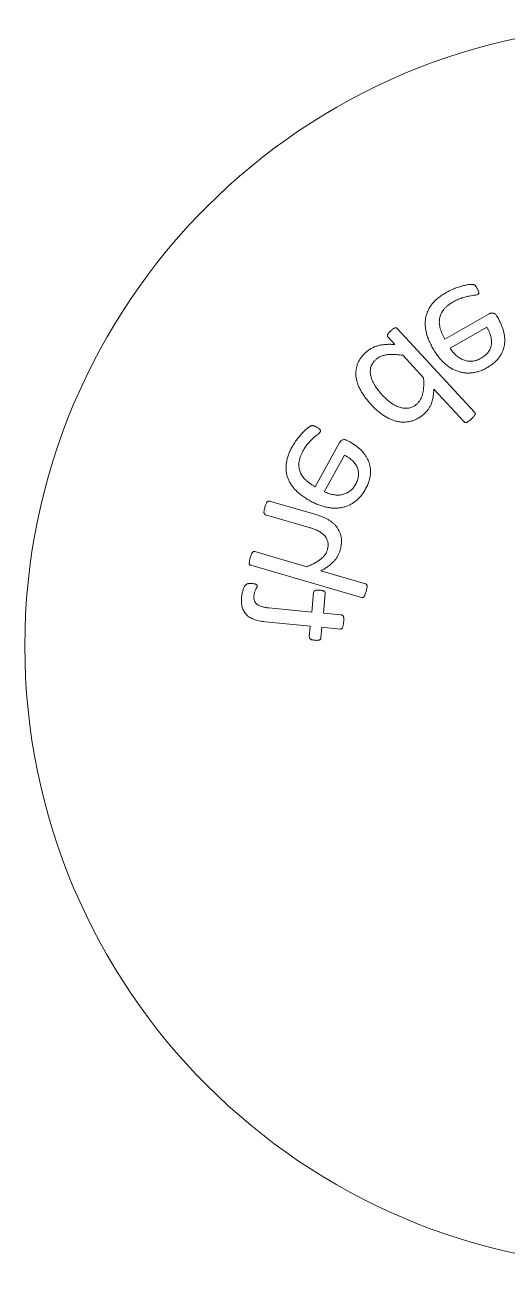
# Model space of a CAD drawing. Header units: inches. Extents: x 0 to 26.9, y 0 to 19.8.
# Drawn here: x 12.922 to 13.738, y 2.485 to 4.585 of the extents above; entities that cross this region are included whole.
import ezdxf

# ---------------------------------------------------------------- set-up
doc = ezdxf.new("R2010")
doc.units = ezdxf.units.IN
doc.header["$MEASUREMENT"] = 0

msp = doc.modelspace()

# ---------------------------------------------------------------- linework, layer by layer
at = {"color": 1, "linetype": 'Continuous', "lineweight": 15}
for p, q in [((13.7075, 4.0962), (13.6327, 4.0532)), ((13.723, 4.088), (13.7208, 4.0918)), ((13.5365, 4.0569), (13.5482, 4.0443)), ((13.6829, 3.9298), (13.5521, 4.0714)), ((13.6416, 4.0379), (13.7034, 4.0735)), ((13.5613, 4.0261), (13.5966, 3.9878)), ((13.6139, 3.9691), (13.6653, 3.9135)), ((13.4547, 3.8786), (13.4133, 3.804)), ((13.4722, 3.8796), (13.4684, 3.8817)), ((13.4287, 3.7955), (13.4629, 3.8573)), ((13.4128, 3.7573), (13.3361, 3.7796)), ((13.3294, 3.7565), (13.4032, 3.7351)), ((13.3994, 3.6686), (13.3112, 3.6942)), ((13.3045, 3.6711), (13.4916, 3.6166)), ((13.4984, 3.6398), (13.4229, 3.6617)), ((13.4106, 3.6253), (13.4074, 3.592)), ((13.4271, 3.5901), (13.4304, 3.6234)), ((13.4074, 3.592), (13.3351, 3.5991)), ((13.3293, 3.5756), (13.4051, 3.5682)), ((13.4579, 3.5871), (13.4271, 3.5901)), ((13.4051, 3.5682), (13.4033, 3.5501)), ((13.4231, 3.5483), (13.4248, 3.5663)), ((13.4248, 3.5663), (13.4556, 3.5633))]:
    msp.add_line(p, q, dxfattribs=at)
at = {"color": 7, "linetype": 'Continuous', "lineweight": 15}
msp.add_circle((13.9724, 3.5347), 1.05, dxfattribs=at)
at = {"color": 1, "linetype": 'Continuous', "lineweight": 15}
for points, knots in [([(13.6873, 4.139), (13.6869, 4.1395), (13.6864, 4.1405), (13.6855, 4.1418), (13.6847, 4.1428), (13.684, 4.1438), (13.6832, 4.1445), (13.6823, 4.1452), (13.6814, 4.1456), (13.6805, 4.1459), (13.6794, 4.146), (13.6783, 4.146), (13.6767, 4.146), (13.6739, 4.1457), (13.6697, 4.1452), (13.6639, 4.1438), (13.6572, 4.1419), (13.6498, 4.1393), (13.6419, 4.136), (13.6368, 4.1332), (13.6341, 4.1317)], [0, 0, 0, 0, 0.0307472, 0.055923, 0.0781928, 0.0985572, 0.1173522, 0.1342296, 0.1518353, 0.1704733, 0.1839133, 0.2032272, 0.2298073, 0.2628662, 0.3456418, 0.4465068, 0.5654172, 0.6996602, 0.8458683, 1, 1, 1, 1]), ([(13.6885, 4.1289), (13.6888, 4.1291), (13.6893, 4.1295), (13.6899, 4.1303), (13.6901, 4.1312), (13.6902, 4.1323), (13.6898, 4.1336), (13.6893, 4.1352), (13.6884, 4.137), (13.6877, 4.1383), (13.6873, 4.139)], [0, 0, 0, 0, 0.08218, 0.166459, 0.252531, 0.342974, 0.459006, 0.605081, 0.786047, 1, 1, 1, 1]), ([(13.6341, 4.1317), (13.6319, 4.1304), (13.6275, 4.1277), (13.6215, 4.1233), (13.6162, 4.1187), (13.6117, 4.1138), (13.6079, 4.1086), (13.6047, 4.1033), (13.6023, 4.0976), (13.6005, 4.0917), (13.5995, 4.0856), (13.5992, 4.0793), (13.5997, 4.0727), (13.6009, 4.0659), (13.6027, 4.0589), (13.6054, 4.0517), (13.6088, 4.0443), (13.6115, 4.0394), (13.6129, 4.0368)], [0, 0, 0, 0, 0.070515, 0.137291, 0.200123, 0.260072, 0.317387, 0.373161, 0.427783, 0.482363, 0.537759, 0.594403, 0.653271, 0.714863, 0.780044, 0.848777, 0.922077, 1, 1, 1, 1]), ([(13.646, 4.116), (13.6486, 4.1174), (13.6536, 4.1201), (13.661, 4.1229), (13.6677, 4.125), (13.6736, 4.1263), (13.6787, 4.1271), (13.6829, 4.1277), (13.6861, 4.128), (13.6878, 4.1286), (13.6885, 4.1289)], [0, 0, 0, 0, 0.197945, 0.3748142, 0.5308249, 0.6671241, 0.7827857, 0.877553, 0.9494442, 1, 1, 1, 1]), ([(13.6327, 4.0532), (13.6319, 4.0548), (13.6302, 4.0578), (13.628, 4.0624), (13.6262, 4.0669), (13.6248, 4.0713), (13.6238, 4.0756), (13.6232, 4.0798), (13.6232, 4.084), (13.6236, 4.0881), (13.6245, 4.0921), (13.626, 4.0959), (13.6279, 4.0996), (13.6304, 4.1032), (13.6334, 4.1067), (13.637, 4.11), (13.6413, 4.1131), (13.6444, 4.115), (13.646, 4.116)], [0, 0, 0, 0, 0.0726293, 0.1414896, 0.2068079, 0.2692418, 0.3291663, 0.3866467, 0.4429457, 0.4981029, 0.553158, 0.608182, 0.6648886, 0.723486, 0.7853463, 0.8514821, 0.922657, 1, 1, 1, 1]), ([(13.7208, 4.0918), (13.7204, 4.0925), (13.7195, 4.0939), (13.7179, 4.0956), (13.7162, 4.0969), (13.7144, 4.0974), (13.7125, 4.0976), (13.7108, 4.0975), (13.709, 4.097), (13.708, 4.0965), (13.7075, 4.0962)], [0, 0, 0, 0, 0.165449, 0.3115916, 0.4362756, 0.5549059, 0.6697891, 0.7784082, 0.8891548, 1, 1, 1, 1]), ([(13.704, 4.0052), (13.7061, 4.0065), (13.7102, 4.009), (13.7158, 4.0132), (13.7205, 4.0177), (13.7244, 4.0225), (13.7276, 4.0274), (13.7301, 4.0325), (13.732, 4.0378), (13.7333, 4.0431), (13.7339, 4.0486), (13.734, 4.0541), (13.7334, 4.0597), (13.7323, 4.0654), (13.7307, 4.0711), (13.7286, 4.0768), (13.726, 4.0824), (13.724, 4.0861), (13.723, 4.088)], [0, 0, 0, 0, 0.077513, 0.149597, 0.217024, 0.280395, 0.341199, 0.39982, 0.457029, 0.513845, 0.570265, 0.627662, 0.68592, 0.745753, 0.807349, 0.869857, 0.93419, 1, 1, 1, 1]), ([(13.5414, 4.0676), (13.5407, 4.067), (13.5395, 4.0658), (13.538, 4.0641), (13.5368, 4.0626), (13.536, 4.0612), (13.5355, 4.06), (13.5355, 4.0588), (13.5358, 4.0578), (13.5363, 4.0572), (13.5365, 4.0569)], [0, 0, 0, 0, 0.210734, 0.385192, 0.53369, 0.651899, 0.751295, 0.83416, 0.915763, 1, 1, 1, 1]), ([(13.5521, 4.0714), (13.5519, 4.0716), (13.5513, 4.0721), (13.5504, 4.0726), (13.5493, 4.0727), (13.548, 4.0724), (13.5467, 4.0717), (13.5451, 4.0707), (13.5433, 4.0693), (13.5421, 4.0682), (13.5414, 4.0676)], [0, 0, 0, 0, 0.087672, 0.168422, 0.249955, 0.345621, 0.462764, 0.60817, 0.786192, 1, 1, 1, 1]), ([(13.7034, 4.0735), (13.7042, 4.0721), (13.7057, 4.0696), (13.7076, 4.0656), (13.7091, 4.0617), (13.7103, 4.0579), (13.711, 4.0542), (13.7114, 4.0505), (13.7115, 4.0469), (13.7111, 4.0434), (13.7103, 4.04), (13.7091, 4.0368), (13.7076, 4.0338), (13.7056, 4.0308), (13.7032, 4.0281), (13.7004, 4.0256), (13.6972, 4.0231), (13.6949, 4.0217), (13.6936, 4.021)], [0, 0, 0, 0, 0.075332, 0.147416, 0.215795, 0.280739, 0.342785, 0.402389, 0.461251, 0.518468, 0.575423, 0.631264, 0.687123, 0.744479, 0.80417, 0.865591, 0.930504, 1, 1, 1, 1]), ([(13.5482, 4.0443), (13.5457, 4.0444), (13.5409, 4.0447), (13.5338, 4.0446), (13.5271, 4.0439), (13.5207, 4.0427), (13.5147, 4.0409), (13.509, 4.0382), (13.5035, 4.0349), (13.5003, 4.0321), (13.4987, 4.0307)], [0, 0, 0, 0, 0.140073, 0.273399, 0.400015, 0.522459, 0.64082, 0.759261, 0.877949, 1, 1, 1, 1]), ([(13.6129, 4.0368), (13.6143, 4.0345), (13.617, 4.0298), (13.6217, 4.0235), (13.6265, 4.0177), (13.6317, 4.0126), (13.637, 4.0081), (13.6426, 4.0044), (13.6483, 4.0013), (13.6542, 3.9989), (13.6602, 3.9973), (13.6663, 3.9962), (13.6725, 3.996), (13.6788, 3.9963), (13.6851, 3.9975), (13.6915, 3.9992), (13.6978, 4.0018), (13.7019, 4.004), (13.704, 4.0052)], [0, 0, 0, 0, 0.075908, 0.148145, 0.217071, 0.283639, 0.347419, 0.408476, 0.46783, 0.525772, 0.582556, 0.639118, 0.69572, 0.753633, 0.812573, 0.872701, 0.935273, 1, 1, 1, 1]), ([(13.6936, 4.021), (13.6924, 4.0203), (13.6899, 4.019), (13.686, 4.0175), (13.6822, 4.0164), (13.6784, 4.016), (13.6747, 4.0159), (13.6711, 4.0163), (13.6676, 4.017), (13.6642, 4.0182), (13.6609, 4.0196), (13.6577, 4.0214), (13.6546, 4.0235), (13.6506, 4.0267), (13.646, 4.0314), (13.6431, 4.0357), (13.6416, 4.0379)], [0, 0, 0, 0, 0.071404, 0.138153, 0.202488, 0.264413, 0.325132, 0.384786, 0.442773, 0.501146, 0.560107, 0.619355, 0.680157, 0.743002, 0.871173, 1, 1, 1, 1]), ([(13.4987, 4.0307), (13.497, 4.0291), (13.4938, 4.026), (13.4898, 4.0208), (13.4867, 4.0155), (13.4844, 4.0101), (13.4829, 4.0046), (13.4821, 3.999), (13.4819, 3.9934), (13.4826, 3.9878), (13.4838, 3.9821), (13.4856, 3.9764), (13.488, 3.9707), (13.491, 3.9651), (13.4945, 3.9595), (13.4984, 3.954), (13.5026, 3.9486), (13.5057, 3.9451), (13.5073, 3.9434)], [0, 0, 0, 0, 0.069587, 0.135032, 0.196332, 0.255177, 0.312598, 0.36866, 0.424696, 0.48161, 0.539526, 0.599453, 0.661149, 0.725887, 0.792602, 0.860079, 0.929144, 1, 1, 1, 1]), ([(13.5272, 3.9583), (13.525, 3.9607), (13.5207, 3.9656), (13.5161, 3.9721), (13.5128, 3.9773), (13.5107, 3.9813), (13.509, 3.9853), (13.5077, 3.9892), (13.5069, 3.9932), (13.5064, 3.9971), (13.5065, 4.0009), (13.507, 4.0047), (13.5081, 4.0085), (13.51, 4.012), (13.5124, 4.0155), (13.5145, 4.0175), (13.5156, 4.0185)], [0, 0, 0, 0, 0.1414243, 0.2801956, 0.3476999, 0.4125599, 0.4751767, 0.5354184, 0.593548, 0.6501799, 0.7058938, 0.7610226, 0.8166804, 0.874134, 0.9346958, 1, 1, 1, 1]), ([(13.5156, 4.0185), (13.5168, 4.0196), (13.5192, 4.0216), (13.5233, 4.024), (13.5279, 4.0257), (13.533, 4.027), (13.5389, 4.0276), (13.5456, 4.0277), (13.5532, 4.0272), (13.5585, 4.0264), (13.5613, 4.0261)], [0, 0, 0, 0, 0.098458, 0.195111, 0.294705, 0.404303, 0.52686, 0.664891, 0.82204, 1, 1, 1, 1]), ([(13.5966, 3.9878), (13.5968, 3.9853), (13.597, 3.9806), (13.5969, 3.9737), (13.5964, 3.9675), (13.5954, 3.9618), (13.5939, 3.9566), (13.5918, 3.9519), (13.5891, 3.9477), (13.5868, 3.9453), (13.5857, 3.9442)], [0, 0, 0, 0, 0.159676, 0.3063502, 0.4407416, 0.5645087, 0.6799297, 0.7892821, 0.8950569, 1, 1, 1, 1]), ([(13.5982, 3.9277), (13.5995, 3.929), (13.6022, 3.9316), (13.6055, 3.936), (13.6082, 3.9406), (13.6103, 3.9456), (13.6118, 3.9509), (13.6129, 3.9566), (13.6137, 3.9627), (13.6139, 3.9669), (13.6139, 3.9691)], [0, 0, 0, 0, 0.122793, 0.241787, 0.359271, 0.476697, 0.596409, 0.722983, 0.857274, 1, 1, 1, 1]), ([(13.5857, 3.9442), (13.5846, 3.9432), (13.5824, 3.9414), (13.5789, 3.9393), (13.5752, 3.9377), (13.5714, 3.9368), (13.5676, 3.9365), (13.5637, 3.9366), (13.5598, 3.9371), (13.556, 3.9382), (13.5521, 3.9396), (13.5483, 3.9414), (13.5445, 3.9436), (13.5396, 3.947), (13.5336, 3.9517), (13.5293, 3.9561), (13.5272, 3.9583)], [0, 0, 0, 0, 0.0647233, 0.1261715, 0.1845611, 0.2416349, 0.2987624, 0.3558075, 0.4135305, 0.4727731, 0.5339542, 0.5961213, 0.6605306, 0.7272878, 0.8632474, 1, 1, 1, 1]), ([(13.5073, 3.9434), (13.5091, 3.9414), (13.5128, 3.9375), (13.5186, 3.9323), (13.5244, 3.9276), (13.5303, 3.9236), (13.5362, 3.9201), (13.5422, 3.9173), (13.548, 3.9152), (13.5539, 3.9138), (13.5598, 3.913), (13.5656, 3.913), (13.5713, 3.9136), (13.5769, 3.9149), (13.5825, 3.917), (13.5879, 3.9198), (13.5932, 3.9234), (13.5965, 3.9263), (13.5982, 3.9277)], [0, 0, 0, 0, 0.078451, 0.15297, 0.224685, 0.293337, 0.358741, 0.42096, 0.480879, 0.538599, 0.594848, 0.649939, 0.704619, 0.760135, 0.816679, 0.874912, 0.935742, 1, 1, 1, 1]), ([(13.6772, 3.9182), (13.678, 3.9189), (13.6794, 3.9203), (13.6812, 3.9223), (13.6824, 3.924), (13.6833, 3.9254), (13.6838, 3.9267), (13.6839, 3.9279), (13.6835, 3.929), (13.6831, 3.9295), (13.6829, 3.9298)], [0, 0, 0, 0, 0.23025, 0.416705, 0.56253, 0.680689, 0.771283, 0.85333, 0.928331, 1, 1, 1, 1]), ([(13.4157, 3.9046), (13.4152, 3.9049), (13.4142, 3.9054), (13.4129, 3.9061), (13.4116, 3.9065), (13.4106, 3.907), (13.4095, 3.9072), (13.4085, 3.9073), (13.4074, 3.9072), (13.4065, 3.907), (13.4055, 3.9066), (13.4046, 3.906), (13.4032, 3.9052), (13.401, 3.9035), (13.3977, 3.9009), (13.3935, 3.8967), (13.3888, 3.8917), (13.3839, 3.8857), (13.3788, 3.8789), (13.3759, 3.8739), (13.3744, 3.8713)], [0, 0, 0, 0, 0.030773, 0.056372, 0.078523, 0.098016, 0.116297, 0.134171, 0.151675, 0.170354, 0.183828, 0.203026, 0.229607, 0.262907, 0.346247, 0.447325, 0.565898, 0.699688, 0.846123, 1, 1, 1, 1]), ([(13.6653, 3.9135), (13.6655, 3.9133), (13.666, 3.9128), (13.667, 3.9123), (13.6682, 3.9123), (13.6696, 3.9127), (13.6711, 3.9135), (13.6729, 3.9146), (13.675, 3.9162), (13.6764, 3.9175), (13.6772, 3.9182)], [0, 0, 0, 0, 0.072383, 0.144179, 0.22392, 0.321918, 0.442898, 0.591954, 0.772279, 1, 1, 1, 1]), ([(13.3925, 3.864), (13.3933, 3.8653), (13.3947, 3.8679), (13.397, 3.8715), (13.3994, 3.8747), (13.4025, 3.8786), (13.4063, 3.8827), (13.4106, 3.8869), (13.4146, 3.8902), (13.4178, 3.8928), (13.4204, 3.8947), (13.4215, 3.8961), (13.4219, 3.8967)], [0, 0, 0, 0, 0.10221, 0.197899, 0.289081, 0.375487, 0.531889, 0.66805, 0.783007, 0.877927, 0.94957, 1, 1, 1, 1]), ([(13.4219, 3.8967), (13.4221, 3.897), (13.4224, 3.8976), (13.4224, 3.8986), (13.4222, 3.8995), (13.4216, 3.9005), (13.4207, 3.9014), (13.4194, 3.9024), (13.4177, 3.9035), (13.4164, 3.9042), (13.4157, 3.9046)], [0, 0, 0, 0, 0.085391, 0.170783, 0.255914, 0.348294, 0.462185, 0.609385, 0.786669, 1, 1, 1, 1]), ([(13.3744, 3.8713), (13.3732, 3.869), (13.3708, 3.8645), (13.3681, 3.8577), (13.3659, 3.8511), (13.3646, 3.8446), (13.3639, 3.8383), (13.364, 3.8321), (13.3648, 3.8261), (13.3664, 3.8202), (13.3686, 3.8145), (13.3716, 3.809), (13.3753, 3.8036), (13.3798, 3.7985), (13.3849, 3.7935), (13.3909, 3.7888), (13.3975, 3.7841), (13.4023, 3.7813), (13.4048, 3.7799)], [0, 0, 0, 0, 0.07071, 0.137377, 0.200089, 0.260129, 0.317563, 0.373179, 0.428151, 0.482594, 0.537912, 0.594353, 0.653094, 0.714837, 0.780112, 0.848899, 0.922145, 1, 1, 1, 1]), ([(13.4133, 3.804), (13.4118, 3.8049), (13.4088, 3.8066), (13.4046, 3.8094), (13.4008, 3.8123), (13.3973, 3.8153), (13.3942, 3.8184), (13.3916, 3.8217), (13.3894, 3.8252), (13.3877, 3.8289), (13.3865, 3.8327), (13.3857, 3.8367), (13.3855, 3.8409), (13.3857, 3.8452), (13.3865, 3.8497), (13.388, 3.8543), (13.39, 3.8592), (13.3917, 3.8624), (13.3925, 3.864)], [0, 0, 0, 0, 0.072308, 0.140968, 0.206716, 0.269056, 0.328897, 0.386436, 0.442491, 0.497749, 0.552418, 0.608084, 0.664594, 0.723378, 0.784781, 0.85128, 0.922687, 1, 1, 1, 1]), ([(13.4684, 3.8817), (13.4676, 3.8821), (13.4661, 3.8828), (13.4639, 3.8834), (13.4618, 3.8836), (13.4594, 3.8831), (13.4567, 3.8815), (13.4554, 3.8796), (13.4547, 3.8786)], [0, 0, 0, 0, 0.16577, 0.31061, 0.437821, 0.55696, 0.7808, 1, 1, 1, 1]), ([(13.4982, 3.7996), (13.4994, 3.8018), (13.5016, 3.806), (13.5041, 3.8125), (13.5059, 3.8187), (13.5067, 3.8247), (13.5069, 3.8306), (13.5065, 3.8362), (13.5054, 3.8416), (13.5038, 3.8468), (13.5015, 3.8517), (13.4987, 3.8564), (13.4954, 3.8609), (13.4915, 3.8652), (13.4873, 3.8692), (13.4826, 3.8729), (13.4775, 3.8764), (13.474, 3.8785), (13.4722, 3.8796)], [0, 0, 0, 0, 0.077552, 0.149759, 0.217153, 0.280888, 0.34147, 0.400008, 0.457001, 0.513809, 0.57074, 0.62762, 0.686011, 0.746035, 0.807665, 0.870323, 0.934204, 1, 1, 1, 1]), ([(13.4629, 3.8573), (13.4643, 3.8565), (13.4669, 3.8551), (13.4705, 3.8527), (13.4738, 3.8502), (13.4767, 3.8475), (13.4793, 3.8448), (13.4815, 3.8419), (13.4833, 3.8389), (13.4848, 3.8357), (13.4858, 3.8325), (13.4865, 3.8291), (13.4867, 3.8257), (13.4864, 3.8222), (13.4859, 3.8187), (13.4848, 3.8151), (13.4834, 3.8114), (13.4821, 3.809), (13.4814, 3.8078)], [0, 0, 0, 0, 0.075719, 0.147917, 0.215931, 0.281047, 0.342793, 0.403031, 0.460873, 0.518429, 0.575047, 0.630862, 0.687386, 0.744648, 0.803814, 0.866004, 0.930827, 1, 1, 1, 1]), ([(13.4814, 3.8078), (13.4807, 3.8066), (13.4793, 3.8042), (13.4768, 3.8009), (13.4741, 3.7981), (13.4711, 3.7958), (13.468, 3.7939), (13.4647, 3.7923), (13.4614, 3.7911), (13.4579, 3.7903), (13.4544, 3.7898), (13.4508, 3.7897), (13.4471, 3.7899), (13.4421, 3.7907), (13.4357, 3.7922), (13.431, 3.7944), (13.4287, 3.7955)], [0, 0, 0, 0, 0.0713429, 0.1382735, 0.2027023, 0.2642815, 0.3248141, 0.3842689, 0.442665, 0.5005422, 0.5591853, 0.6191624, 0.6800126, 0.7426573, 0.8705985, 1, 1, 1, 1]), ([(13.4048, 3.7799), (13.4072, 3.7786), (13.4119, 3.7762), (13.4191, 3.7731), (13.4262, 3.7708), (13.4332, 3.769), (13.44, 3.768), (13.4466, 3.7676), (13.453, 3.7679), (13.4592, 3.7689), (13.4652, 3.7705), (13.4709, 3.7728), (13.4763, 3.7757), (13.4814, 3.7793), (13.4862, 3.7834), (13.4907, 3.7882), (13.4947, 3.7936), (13.4971, 3.7976), (13.4982, 3.7996)], [0, 0, 0, 0, 0.0759972, 0.1480472, 0.2172682, 0.2836721, 0.3474263, 0.40851, 0.4678905, 0.5255536, 0.5826952, 0.6391282, 0.6960092, 0.7536169, 0.8122806, 0.872665, 0.9347751, 1, 1, 1, 1]), ([(13.3284, 3.7694), (13.3281, 3.7683), (13.3276, 3.7664), (13.327, 3.7638), (13.3267, 3.7616), (13.3267, 3.7599), (13.3271, 3.7586), (13.3276, 3.7576), (13.3283, 3.7569), (13.329, 3.7567), (13.3294, 3.7565)], [0, 0, 0, 0, 0.235234, 0.423539, 0.57287, 0.686533, 0.778857, 0.852278, 0.923145, 1, 1, 1, 1]), ([(13.3361, 3.7796), (13.3357, 3.7797), (13.335, 3.7798), (13.334, 3.7797), (13.333, 3.7791), (13.332, 3.7782), (13.3311, 3.7767), (13.3302, 3.7748), (13.3293, 3.7723), (13.3287, 3.7704), (13.3284, 3.7694)], [0, 0, 0, 0, 0.078135, 0.147617, 0.224418, 0.315847, 0.432346, 0.583638, 0.771787, 1, 1, 1, 1]), ([(13.4554, 3.696), (13.4559, 3.698), (13.4569, 3.702), (13.4577, 3.7078), (13.4579, 3.7133), (13.4573, 3.7184), (13.4561, 3.7232), (13.4546, 3.7278), (13.4524, 3.7319), (13.4499, 3.7358), (13.4469, 3.7394), (13.4434, 3.7426), (13.4396, 3.7457), (13.4353, 3.7484), (13.4305, 3.7508), (13.4251, 3.7532), (13.4192, 3.7554), (13.415, 3.7567), (13.4128, 3.7573)], [0, 0, 0, 0, 0.073673, 0.14264, 0.206341, 0.266718, 0.324259, 0.380062, 0.434663, 0.488951, 0.543456, 0.598561, 0.655433, 0.71456, 0.77747, 0.845514, 0.919953, 1, 1, 1, 1]), ([(13.4032, 3.7351), (13.4049, 3.7345), (13.4081, 3.7335), (13.4127, 3.7319), (13.4166, 3.7302), (13.421, 3.7279), (13.4255, 3.7247), (13.4294, 3.721), (13.4318, 3.7178), (13.4331, 3.7152), (13.4342, 3.7125), (13.4349, 3.7097), (13.4353, 3.7066), (13.4352, 3.7035), (13.4347, 3.7003), (13.4342, 3.6982), (13.4339, 3.6971)], [0, 0, 0, 0, 0.096415, 0.183062, 0.260149, 0.327908, 0.449137, 0.56029, 0.613631, 0.666112, 0.717824, 0.770535, 0.824611, 0.881064, 0.938376, 1, 1, 1, 1]), ([(13.4339, 3.6971), (13.4334, 3.6956), (13.4324, 3.6927), (13.4299, 3.6887), (13.4267, 3.6849), (13.4226, 3.6813), (13.4179, 3.678), (13.4124, 3.6747), (13.4062, 3.6715), (13.4017, 3.6696), (13.3994, 3.6686)], [0, 0, 0, 0, 0.097955, 0.199543, 0.305765, 0.420839, 0.546293, 0.684649, 0.835369, 1, 1, 1, 1]), ([(13.4229, 3.6617), (13.425, 3.6629), (13.4292, 3.6651), (13.4349, 3.6689), (13.4399, 3.6729), (13.4443, 3.6771), (13.448, 3.6815), (13.4511, 3.6861), (13.4537, 3.6909), (13.4548, 3.6943), (13.4554, 3.696)], [0, 0, 0, 0, 0.149351, 0.290054, 0.421439, 0.546537, 0.664803, 0.778465, 0.889942, 1, 1, 1, 1]), ([(13.3035, 3.6838), (13.3032, 3.6828), (13.3027, 3.6809), (13.3021, 3.6783), (13.3019, 3.6762), (13.3019, 3.6744), (13.3022, 3.6731), (13.3027, 3.6721), (13.3035, 3.6714), (13.3041, 3.6712), (13.3045, 3.6711)], [0, 0, 0, 0, 0.227572, 0.414632, 0.565244, 0.686671, 0.781926, 0.854507, 0.922486, 1, 1, 1, 1]), ([(13.3112, 3.6942), (13.3109, 3.6943), (13.3102, 3.6944), (13.3091, 3.6942), (13.3081, 3.6937), (13.3072, 3.6927), (13.3062, 3.6913), (13.3053, 3.6893), (13.3044, 3.6868), (13.3038, 3.6849), (13.3035, 3.6838)], [0, 0, 0, 0, 0.07715, 0.145755, 0.221588, 0.311864, 0.429919, 0.579303, 0.768037, 1, 1, 1, 1]), ([(13.307, 3.6402), (13.3057, 3.6403), (13.3035, 3.6404), (13.3005, 3.6404), (13.2982, 3.6398), (13.2964, 3.639), (13.2951, 3.6374), (13.2939, 3.6356), (13.2927, 3.6332), (13.2917, 3.6305), (13.2909, 3.6275), (13.29, 3.6244), (13.2894, 3.6211), (13.2892, 3.6189), (13.289, 3.6178)], [0, 0, 0, 0, 0.11285, 0.200114, 0.266796, 0.32078, 0.376093, 0.444099, 0.523891, 0.609868, 0.702822, 0.800614, 0.900849, 1, 1, 1, 1]), ([(13.3154, 3.6361), (13.3154, 3.6363), (13.3154, 3.6367), (13.3152, 3.6375), (13.3147, 3.6381), (13.3139, 3.6387), (13.3127, 3.6391), (13.3111, 3.6396), (13.3092, 3.6399), (13.3077, 3.6401), (13.307, 3.6402)], [0, 0, 0, 0, 0.064841, 0.133978, 0.207873, 0.303301, 0.4221, 0.57754, 0.769671, 1, 1, 1, 1]), ([(13.3098, 3.6199), (13.3099, 3.6209), (13.3101, 3.6229), (13.3109, 3.6256), (13.3119, 3.628), (13.3127, 3.6301), (13.3136, 3.6319), (13.3145, 3.6334), (13.3152, 3.6348), (13.3153, 3.6356), (13.3154, 3.6361)], [0, 0, 0, 0, 0.1824543, 0.3476378, 0.49452, 0.6271645, 0.7433923, 0.8428425, 0.9275837, 1, 1, 1, 1]), ([(13.4995, 3.6268), (13.4998, 3.6279), (13.5003, 3.6298), (13.5008, 3.6324), (13.5011, 3.6346), (13.501, 3.6363), (13.5008, 3.6376), (13.5002, 3.6387), (13.4994, 3.6393), (13.4987, 3.6396), (13.4984, 3.6398)], [0, 0, 0, 0, 0.230559, 0.418513, 0.566702, 0.683681, 0.773144, 0.851291, 0.924151, 1, 1, 1, 1]), ([(13.289, 3.6178), (13.2889, 3.6161), (13.2887, 3.613), (13.2887, 3.6085), (13.2891, 3.6042), (13.2899, 3.6003), (13.2911, 3.5967), (13.2926, 3.5933), (13.2947, 3.5904), (13.2969, 3.5876), (13.2997, 3.5852), (13.3027, 3.5829), (13.3062, 3.5812), (13.3101, 3.5795), (13.3143, 3.5782), (13.319, 3.5771), (13.324, 3.5762), (13.3275, 3.5758), (13.3293, 3.5756)], [0, 0, 0, 0, 0.072299, 0.1403123, 0.2024534, 0.2615142, 0.3173836, 0.3719032, 0.4248379, 0.4775984, 0.5312551, 0.5868012, 0.6448977, 0.7062565, 0.7726032, 0.8430293, 0.919178, 1, 1, 1, 1]), ([(13.3351, 3.5991), (13.333, 3.5993), (13.329, 3.5998), (13.3236, 3.6011), (13.319, 3.6027), (13.3152, 3.6048), (13.3123, 3.6076), (13.3104, 3.6111), (13.3096, 3.6153), (13.3097, 3.6183), (13.3098, 3.6199)], [0, 0, 0, 0, 0.169245, 0.31651, 0.445786, 0.558853, 0.660255, 0.762262, 0.873515, 1, 1, 1, 1]), ([(13.4209, 3.6291), (13.4201, 3.6291), (13.4186, 3.6293), (13.4165, 3.6292), (13.4148, 3.629), (13.413, 3.6285), (13.4112, 3.6274), (13.4108, 3.626), (13.4106, 3.6253)], [0, 0, 0, 0, 0.201918, 0.37462, 0.518313, 0.63996, 0.832299, 1, 1, 1, 1]), ([(13.4304, 3.6234), (13.4304, 3.6237), (13.4304, 3.6245), (13.4301, 3.6255), (13.4295, 3.6264), (13.4285, 3.6272), (13.4271, 3.6278), (13.4254, 3.6284), (13.4233, 3.6288), (13.4218, 3.629), (13.4209, 3.6291)], [0, 0, 0, 0, 0.089014, 0.171783, 0.255722, 0.358822, 0.478247, 0.622455, 0.793534, 1, 1, 1, 1]), ([(13.4916, 3.6166), (13.492, 3.6165), (13.4927, 3.6164), (13.4938, 3.6165), (13.4948, 3.617), (13.4958, 3.618), (13.4967, 3.6195), (13.4976, 3.6214), (13.4986, 3.6239), (13.4992, 3.6258), (13.4995, 3.6268)], [0, 0, 0, 0, 0.078802, 0.149817, 0.224673, 0.320995, 0.439237, 0.588857, 0.774309, 1, 1, 1, 1]), ([(13.4556, 3.5633), (13.456, 3.5633), (13.4566, 3.5633), (13.4576, 3.5636), (13.4586, 3.5643), (13.4594, 3.5654), (13.4601, 3.567), (13.4606, 3.5691), (13.4611, 3.5717), (13.4613, 3.5736), (13.4614, 3.5747)], [0, 0, 0, 0, 0.072247, 0.142309, 0.218305, 0.31715, 0.437016, 0.58792, 0.772114, 1, 1, 1, 1]), ([(13.4614, 3.5747), (13.4615, 3.5758), (13.4617, 3.5777), (13.4617, 3.5804), (13.4616, 3.5826), (13.4612, 3.5842), (13.4606, 3.5855), (13.4598, 3.5864), (13.4589, 3.5869), (13.4583, 3.587), (13.4579, 3.5871)], [0, 0, 0, 0, 0.232472, 0.420755, 0.568883, 0.685782, 0.778765, 0.85896, 0.930069, 1, 1, 1, 1]), ([(13.4033, 3.5501), (13.4034, 3.5494), (13.4035, 3.5479), (13.405, 3.5465), (13.4066, 3.5456), (13.4083, 3.545), (13.4103, 3.5446), (13.4118, 3.5444), (13.4126, 3.5444)], [0, 0, 0, 0, 0.169798, 0.359133, 0.479993, 0.627993, 0.799474, 1, 1, 1, 1]), ([(13.4126, 3.5444), (13.4135, 3.5443), (13.415, 3.5442), (13.4172, 3.5442), (13.419, 3.5445), (13.4204, 3.5448), (13.4216, 3.5454), (13.4224, 3.5462), (13.4229, 3.5472), (13.423, 3.5479), (13.4231, 3.5483)], [0, 0, 0, 0, 0.205619, 0.375683, 0.518784, 0.637716, 0.738578, 0.823873, 0.91021, 1, 1, 1, 1])]:
    msp.add_open_spline(points, degree=3, knots=knots, dxfattribs=at)

doc.saveas('drawing.dxf')
